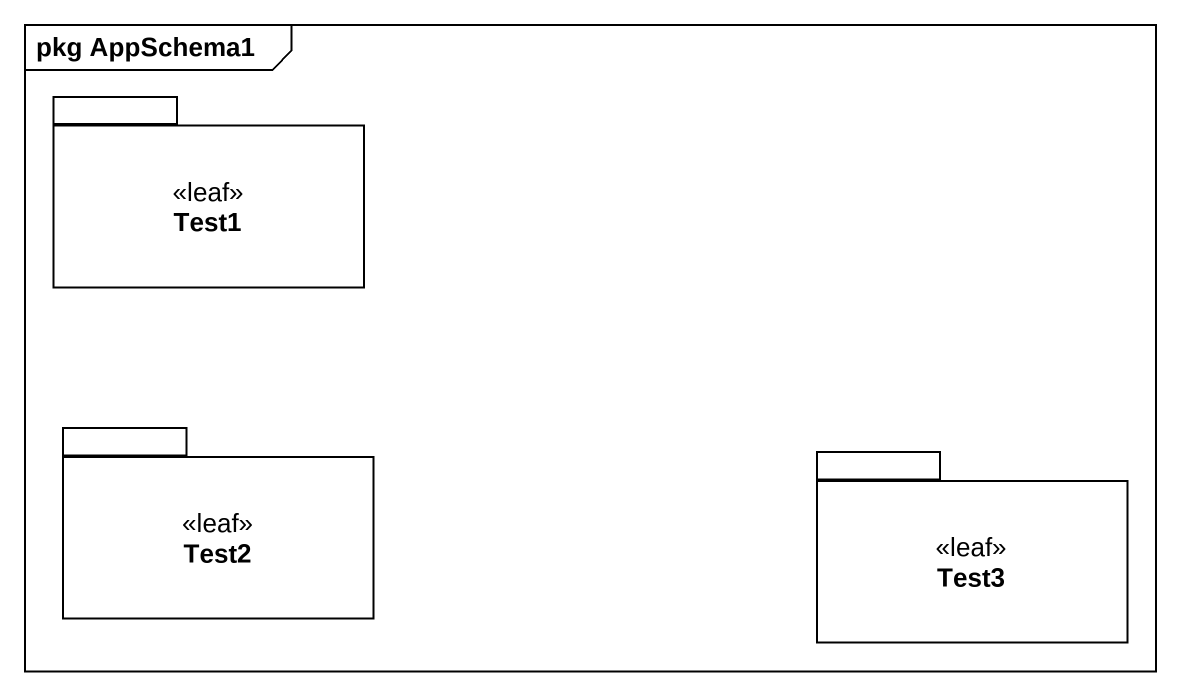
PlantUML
@startuml
mainframe pkg AppSchema1
package Test1 <<leaf>> {
}
package Test2 <<leaf>> {
}
package Test3 <<leaf>> {
}
@enduml
